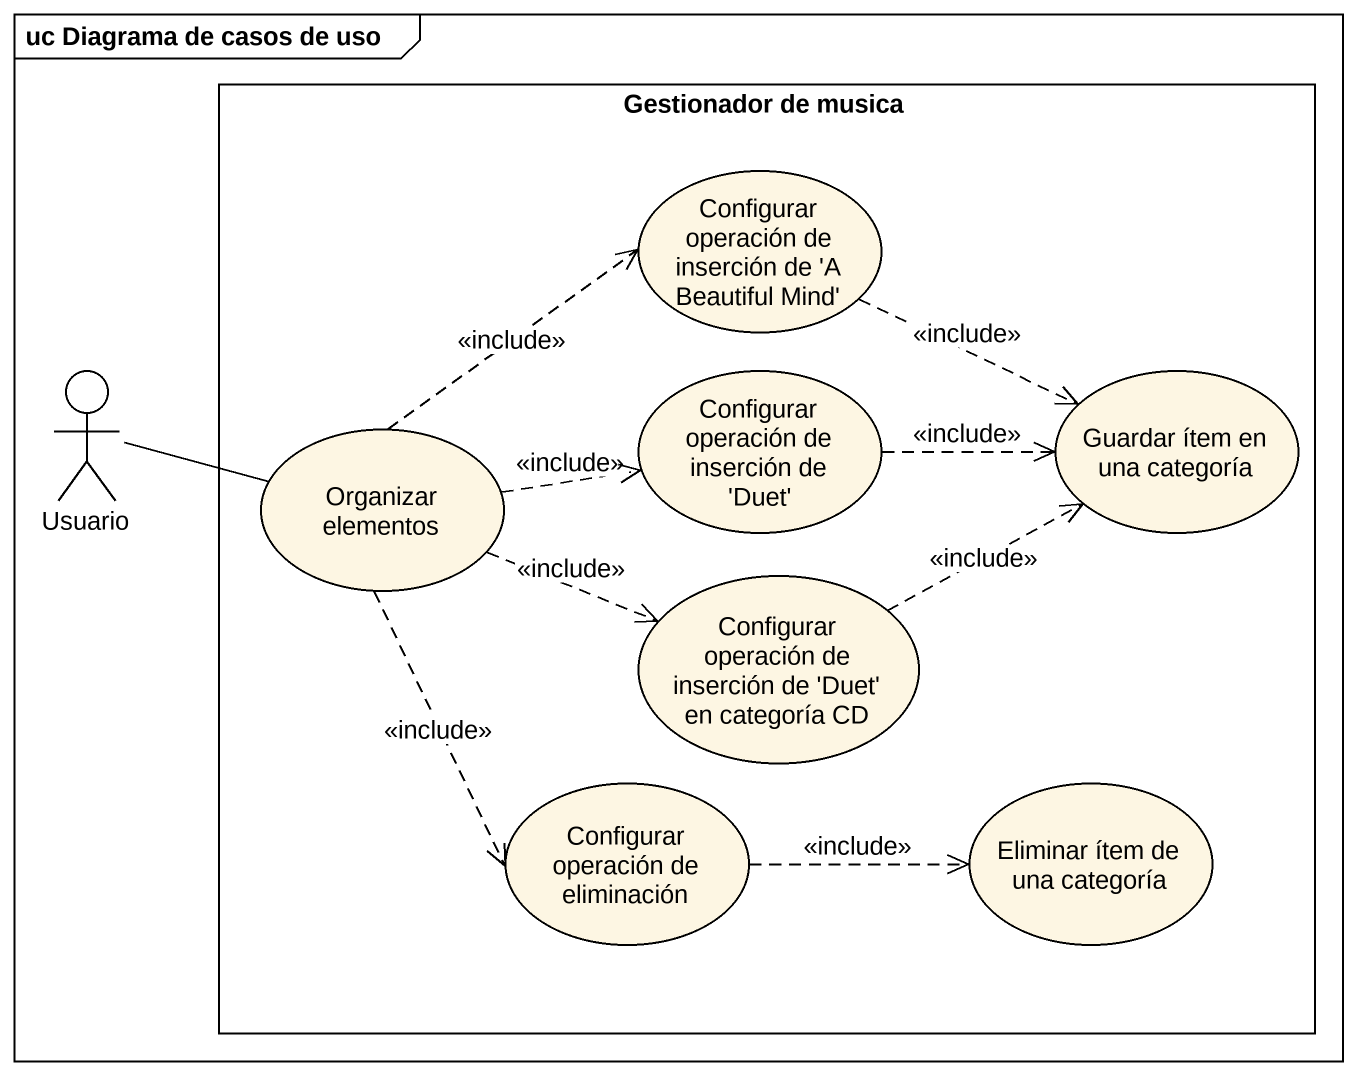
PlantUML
@startuml
mainframe uc Diagrama de casos de uso
rectangle "Gestionador de musica" as Gestionador_de_musica {
  usecase "Configurar operación de inserción de 'A Beautiful Mind'" as Configurar_operación_de
  usecase "Configurar operación de inserción de 'Duet'" as Configurar_operación_de_2
  usecase "Guardar ítem en una categoría" as Guardar_ítem_en_una
  usecase "Organizar elementos" as Organizar_elementos
  usecase "Configurar operación de inserción de 'Duet' en categoría CD" as Configurar_operación_de_3
  usecase "Configurar operación de eliminación" as Configurar_operación_de_4
  usecase "Eliminar ítem de una categoría" as Eliminar_ítem_de_una
}
actor Usuario
Configurar_operación_de .right.> Guardar_ítem_en_una : <<include>>
Usuario -right- Organizar_elementos
Configurar_operación_de_2 .right.> Guardar_ítem_en_una : <<include>>
Organizar_elementos .up.> Configurar_operación_de : <<include>>
Organizar_elementos .right.> Configurar_operación_de_2 : <<include>>
Organizar_elementos .right.> Configurar_operación_de_3 : <<include>>
Organizar_elementos ..> Configurar_operación_de_4 : <<include>>
Configurar_operación_de_3 .right.> Guardar_ítem_en_una : <<include>>
Configurar_operación_de_4 .right.> Eliminar_ítem_de_una : <<include>>
@enduml
